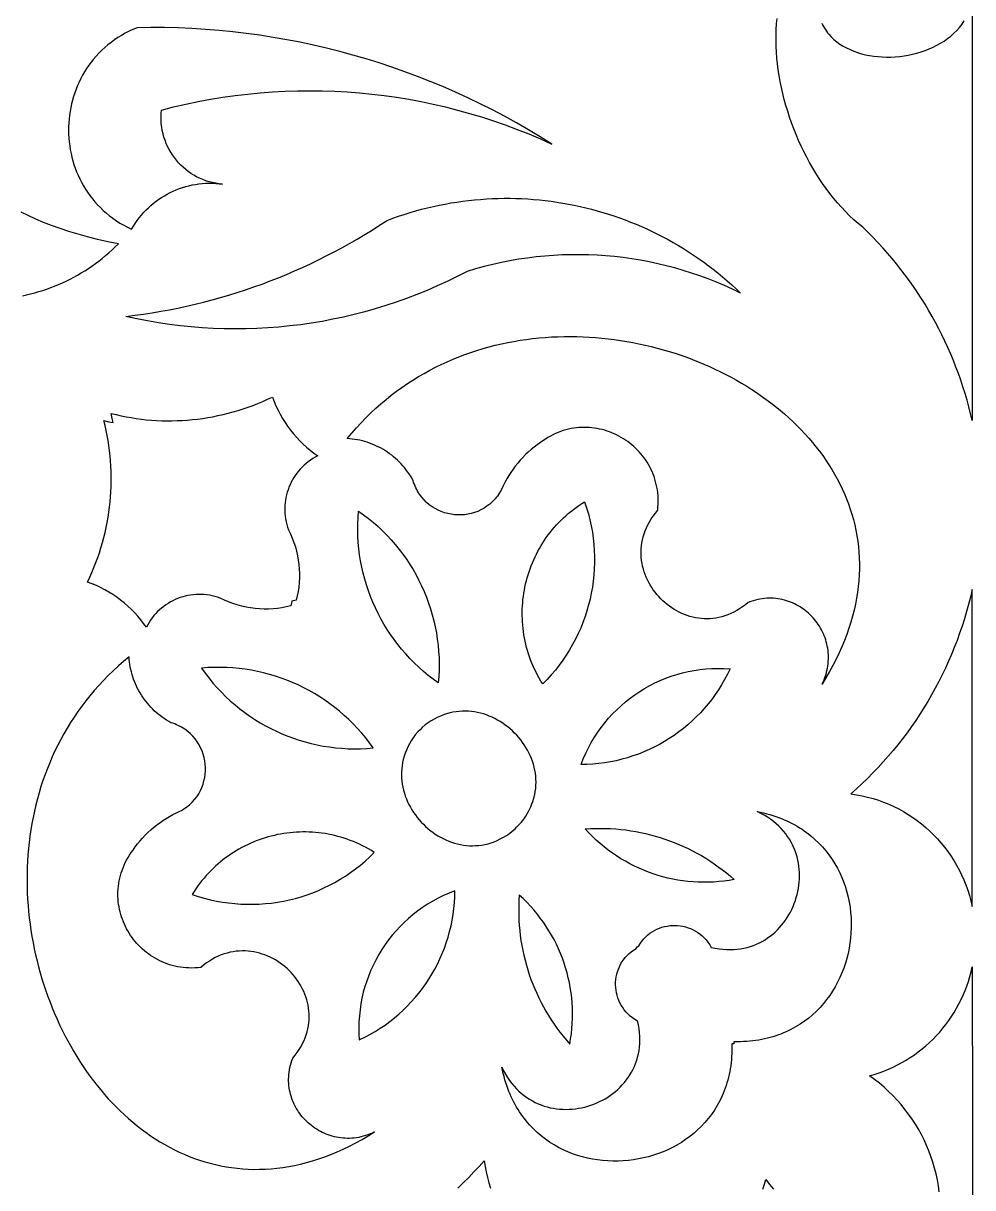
# Model space of a CAD drawing. Extents: x -1145 to -490, y -328 to 327.
# Drawn here: x -609.2 to -535.3, y -275.7 to -185 of the extents above; entities that cross this region are included whole.
import ezdxf

# ---------------------------------------------------------------- set-up
doc = ezdxf.new("R2010")
doc.units = 0
doc.layers.add('LAYER_1', color=18, linetype='CONTINUOUS')

msp = doc.modelspace()

# ---------------------------------------------------------------- linework, layer by layer
at = {"layer": 'LAYER_1'}
for points in [[(-535.304, -183.321), (-535.302, -215.955), (-535.426, -215.424), (-535.56, -214.895), (-535.704, -214.369), (-535.857, -213.846), (-536.02, -213.325), (-536.192, -212.808), (-536.373, -212.294), (-536.564, -211.784), (-536.764, -211.277), (-536.974, -210.774), (-537.192, -210.274), (-537.42, -209.779), (-537.657, -209.288), (-537.903, -208.8), (-538.158, -208.318), (-538.421, -207.839), (-538.694, -207.365), (-538.976, -206.897), (-539.266, -206.432), (-539.566, -205.973), (-539.874, -205.519), (-540.19, -205.071), (-540.516, -204.627), (-540.849, -204.19), (-541.192, -203.758), (-541.543, -203.332), (-541.902, -202.911), (-542.27, -202.497), (-542.646, -202.089), (-543.031, -201.688), (-543.424, -201.292), (-543.825, -200.904), (-544.173, -200.618), (-544.514, -200.319), (-544.847, -200.007), (-545.173, -199.682), (-545.49, -199.346), (-545.8, -198.998), (-546.101, -198.64), (-546.393, -198.271), (-546.677, -197.893), (-546.952, -197.506), (-547.219, -197.109), (-547.476, -196.705), (-547.725, -196.294), (-547.963, -195.875), (-548.193, -195.449), (-548.413, -195.018), (-548.623, -194.581), (-548.823, -194.14), (-549.014, -193.693), (-549.194, -193.243), (-549.364, -192.79), (-549.523, -192.334), (-549.672, -191.875), (-549.81, -191.415), (-549.937, -190.953), (-550.053, -190.491), (-550.158, -190.028), (-550.251, -189.566), (-550.333, -189.105), (-550.404, -188.645), (-550.462, -188.187), (-550.509, -187.731), (-550.544, -187.278), (-550.566, -186.829), (-550.577, -186.384), (-550.574, -185.943), (-550.559, -185.508), (-550.532, -185.078), (-550.491, -184.654)], [(-547.018, -185.012), (-546.955, -185.145), (-546.886, -185.275), (-546.813, -185.401), (-546.735, -185.524), (-546.653, -185.643), (-546.566, -185.759), (-546.474, -185.871), (-546.279, -186.086), (-546.068, -186.286), (-545.842, -186.473), (-545.602, -186.645), (-545.349, -186.804), (-545.083, -186.95), (-544.807, -187.081), (-544.52, -187.199), (-544.223, -187.304), (-543.918, -187.395), (-543.606, -187.472), (-543.287, -187.536), (-542.963, -187.586), (-542.634, -187.623), (-542.301, -187.646), (-541.965, -187.656), (-541.627, -187.653), (-541.289, -187.636), (-540.95, -187.606), (-540.612, -187.563), (-540.276, -187.506), (-539.943, -187.437), (-539.614, -187.354), (-539.289, -187.258), (-538.97, -187.149), (-538.657, -187.026), (-538.352, -186.891), (-538.055, -186.743), (-537.768, -186.582), (-537.49, -186.408), (-537.224, -186.221), (-536.97, -186.021), (-536.73, -185.808), (-536.503, -185.583), (-536.291, -185.344), (-536.095, -185.093), (-535.916, -184.83)], [(-609.269, -206.23), (-608.949, -206.163), (-608.631, -206.088), (-608.315, -206.006), (-608, -205.916), (-607.687, -205.819), (-607.377, -205.715), (-607.068, -205.604), (-606.762, -205.486), (-606.458, -205.361), (-606.157, -205.229), (-605.859, -205.09), (-605.564, -204.944), (-605.271, -204.791), (-604.982, -204.632), (-604.695, -204.465), (-604.412, -204.292), (-604.133, -204.113), (-603.857, -203.926), (-603.585, -203.733), (-603.317, -203.534), (-603.053, -203.328), (-602.793, -203.116), (-602.537, -202.897), (-602.285, -202.672), (-602.038, -202.441), (-601.796, -202.203), (-602.623, -202.034), (-603.422, -201.853), (-604.192, -201.66), (-604.935, -201.455), (-605.649, -201.238), (-606.336, -201.011), (-606.995, -200.773), (-607.628, -200.525), (-608.235, -200.267), (-608.814, -199.999), (-609.368, -199.722)], [(-537.862, -275.973), (-537.929, -275.507), (-538.013, -275.044), (-538.113, -274.585), (-538.229, -274.131), (-538.362, -273.682), (-538.511, -273.238), (-538.675, -272.801), (-538.855, -272.369), (-539.051, -271.944), (-539.261, -271.526), (-539.487, -271.116), (-539.728, -270.714), (-539.983, -270.321), (-540.253, -269.936), (-540.537, -269.561), (-540.835, -269.196), (-541.148, -268.84), (-541.474, -268.496), (-541.814, -268.163), (-542.167, -267.841), (-542.534, -267.532), (-542.914, -267.235), (-543.306, -266.951), (-542.925, -266.842), (-542.55, -266.719), (-542.182, -266.585), (-541.821, -266.438), (-541.467, -266.279), (-541.119, -266.108), (-540.78, -265.927), (-540.448, -265.734), (-540.123, -265.53), (-539.807, -265.315), (-539.499, -265.091), (-539.199, -264.856), (-538.908, -264.612), (-538.626, -264.358), (-538.353, -264.095), (-538.09, -263.823), (-537.835, -263.542), (-537.591, -263.253), (-537.356, -262.956), (-537.131, -262.651), (-536.917, -262.339), (-536.714, -262.019), (-536.521, -261.693), (-536.339, -261.359), (-536.168, -261.019), (-536.008, -260.673), (-535.86, -260.321), (-535.724, -259.964), (-535.6, -259.601), (-535.488, -259.233), (-535.388, -258.86), (-535.301, -258.482), (-535.261, -283.055)], [(-575.361, -275.684), (-574.936, -275.277), (-574.517, -274.86), (-574.107, -274.435), (-573.705, -274.001), (-573.311, -273.559), (-573.245, -274.001), (-573.162, -274.437), (-573.062, -274.867), (-572.946, -275.289), (-572.815, -275.705)], [(-551.597, -275.766), (-551.474, -275.391), (-551.365, -275.01), (-551.081, -275.402), (-550.784, -275.782)]]:
    msp.add_lwpolyline(points, dxfattribs=at)
for points in [[(-593.679, -197.55), (-593.951, -197.523), (-594.218, -197.482), (-594.48, -197.428), (-594.736, -197.361), (-594.987, -197.281), (-595.231, -197.189), (-595.47, -197.086), (-595.701, -196.971), (-595.926, -196.844), (-596.143, -196.708), (-596.353, -196.561), (-596.555, -196.404), (-596.749, -196.238), (-596.934, -196.062), (-597.11, -195.878), (-597.277, -195.686), (-597.435, -195.486), (-597.583, -195.278), (-597.72, -195.062), (-597.848, -194.84), (-597.964, -194.612), (-598.07, -194.377), (-598.164, -194.137), (-598.246, -193.891), (-598.317, -193.641), (-598.375, -193.386), (-598.42, -193.127), (-598.453, -192.864), (-598.472, -192.597), (-598.478, -192.328), (-598.47, -192.056), (-598.447, -191.782), (-597.496, -191.54), (-596.54, -191.319), (-595.582, -191.12), (-594.622, -190.942), (-593.659, -190.785), (-592.694, -190.649), (-591.728, -190.534), (-590.76, -190.44), (-589.792, -190.367), (-588.822, -190.315), (-587.853, -190.285), (-586.884, -190.275), (-585.915, -190.286), (-584.947, -190.318), (-583.98, -190.371), (-583.015, -190.444), (-582.051, -190.539), (-581.09, -190.654), (-580.131, -190.79), (-579.174, -190.947), (-578.221, -191.124), (-577.271, -191.322), (-576.326, -191.541), (-575.384, -191.78), (-574.447, -192.04), (-573.514, -192.32), (-572.587, -192.621), (-571.665, -192.942), (-570.749, -193.284), (-569.839, -193.646), (-568.935, -194.029), (-568.039, -194.431), (-568.948, -193.863), (-569.866, -193.313), (-570.794, -192.78), (-571.729, -192.265), (-572.673, -191.768), (-573.625, -191.288), (-574.585, -190.827), (-575.552, -190.384), (-576.526, -189.959), (-577.507, -189.553), (-578.495, -189.165), (-579.49, -188.795), (-580.491, -188.443), (-581.497, -188.11), (-582.51, -187.796), (-583.527, -187.501), (-584.55, -187.224), (-585.578, -186.966), (-586.611, -186.727), (-587.648, -186.507), (-588.689, -186.306), (-589.734, -186.124), (-590.782, -185.961), (-591.834, -185.818), (-592.889, -185.694), (-593.947, -185.589), (-595.008, -185.504), (-596.071, -185.438), (-597.136, -185.392), (-598.203, -185.366), (-599.271, -185.359), (-600.341, -185.372), (-600.66, -185.507), (-600.969, -185.653), (-601.268, -185.807), (-601.558, -185.971), (-601.838, -186.144), (-602.108, -186.326), (-602.369, -186.516), (-602.619, -186.714), (-602.86, -186.92), (-603.091, -187.133), (-603.312, -187.353), (-603.523, -187.581), (-603.725, -187.814), (-603.917, -188.054), (-604.098, -188.3), (-604.27, -188.551), (-604.433, -188.808), (-604.585, -189.069), (-604.727, -189.335), (-604.86, -189.606), (-604.982, -189.88), (-605.095, -190.158), (-605.198, -190.44), (-605.29, -190.725), (-605.373, -191.012), (-605.446, -191.302), (-605.509, -191.594), (-605.562, -191.888), (-605.605, -192.183), (-605.639, -192.479), (-605.662, -192.777), (-605.675, -193.075), (-605.678, -193.373), (-605.671, -193.672), (-605.654, -193.969), (-605.627, -194.267), (-605.59, -194.563), (-605.543, -194.858), (-605.486, -195.151), (-605.419, -195.443), (-605.342, -195.732), (-605.255, -196.019), (-605.158, -196.303), (-605.05, -196.584), (-604.933, -196.861), (-604.805, -197.135), (-604.667, -197.405), (-604.519, -197.67), (-604.361, -197.93), (-604.193, -198.186), (-604.015, -198.436), (-603.826, -198.68), (-603.628, -198.919), (-603.419, -199.151), (-603.2, -199.377), (-602.971, -199.596), (-602.731, -199.807), (-602.482, -200.012), (-602.222, -200.208), (-601.952, -200.396), (-601.672, -200.576), (-601.381, -200.747), (-601.08, -200.909), (-600.769, -201.062), (-600.632, -200.828), (-600.487, -200.601), (-600.334, -200.38), (-600.174, -200.167), (-600.007, -199.961), (-599.833, -199.762), (-599.652, -199.57), (-599.464, -199.387), (-599.271, -199.21), (-599.071, -199.042), (-598.866, -198.881), (-598.655, -198.729), (-598.439, -198.584), (-598.218, -198.448), (-597.993, -198.32), (-597.763, -198.201), (-597.529, -198.09), (-597.29, -197.988), (-597.048, -197.895), (-596.803, -197.811), (-596.555, -197.737), (-596.303, -197.671), (-596.049, -197.615), (-595.792, -197.568), (-595.533, -197.531), (-595.272, -197.503), (-595.01, -197.486), (-594.746, -197.478), (-594.48, -197.481), (-594.214, -197.494), (-593.947, -197.517)], [(-553.334, -206.034), (-553.958, -205.734), (-554.588, -205.449), (-555.223, -205.18), (-555.863, -204.927), (-556.507, -204.69), (-557.157, -204.469), (-557.81, -204.263), (-558.467, -204.073), (-559.127, -203.899), (-559.791, -203.741), (-560.458, -203.599), (-561.128, -203.473), (-561.8, -203.363), (-562.474, -203.269), (-563.15, -203.191), (-563.827, -203.13), (-564.506, -203.084), (-565.186, -203.054), (-565.866, -203.04), (-566.547, -203.043), (-567.228, -203.062), (-567.908, -203.097), (-568.589, -203.148), (-569.268, -203.215), (-569.946, -203.299), (-570.624, -203.399), (-571.299, -203.515), (-571.973, -203.648), (-572.644, -203.797), (-573.313, -203.962), (-573.979, -204.144), (-574.643, -204.342), (-575.411, -204.738), (-576.187, -205.117), (-576.969, -205.477), (-577.758, -205.819), (-578.553, -206.143), (-579.354, -206.448), (-580.16, -206.735), (-580.972, -207.004), (-581.788, -207.254), (-582.609, -207.486), (-583.435, -207.7), (-584.264, -207.895), (-585.097, -208.071), (-585.934, -208.229), (-586.773, -208.368), (-587.615, -208.489), (-588.46, -208.59), (-589.307, -208.673), (-590.156, -208.737), (-591.006, -208.782), (-591.857, -208.809), (-592.709, -208.816), (-593.562, -208.805), (-594.415, -208.774), (-595.268, -208.724), (-596.12, -208.656), (-596.972, -208.568), (-597.823, -208.461), (-598.672, -208.334), (-599.52, -208.189), (-600.366, -208.024), (-601.21, -207.84), (-600.529, -207.757), (-599.851, -207.663), (-599.174, -207.56), (-598.499, -207.447), (-597.827, -207.324), (-597.157, -207.191), (-596.489, -207.048), (-595.824, -206.895), (-595.161, -206.732), (-594.501, -206.56), (-593.844, -206.377), (-593.19, -206.186), (-592.539, -205.984), (-591.891, -205.773), (-591.246, -205.552), (-590.604, -205.322), (-589.966, -205.083), (-589.332, -204.833), (-588.701, -204.575), (-588.073, -204.307), (-587.45, -204.03), (-586.831, -203.743), (-586.215, -203.447), (-585.604, -203.142), (-584.997, -202.828), (-584.395, -202.504), (-583.797, -202.172), (-583.203, -201.83), (-582.614, -201.48), (-582.03, -201.12), (-581.451, -200.751), (-580.877, -200.374), (-580.431, -200.208), (-579.983, -200.051), (-579.534, -199.902), (-579.083, -199.762), (-578.631, -199.63), (-578.178, -199.507), (-577.723, -199.392), (-577.268, -199.285), (-576.811, -199.187), (-576.354, -199.097), (-575.896, -199.016), (-575.437, -198.943), (-574.978, -198.878), (-574.518, -198.821), (-574.058, -198.772), (-573.598, -198.732), (-573.138, -198.7), (-572.678, -198.676), (-572.218, -198.661), (-571.758, -198.653), (-571.298, -198.653), (-570.839, -198.662), (-570.38, -198.679), (-569.922, -198.703), (-569.465, -198.736), (-569.008, -198.777), (-568.553, -198.825), (-568.098, -198.882), (-567.645, -198.947), (-567.193, -199.019), (-566.742, -199.099), (-566.293, -199.188), (-565.846, -199.284), (-565.4, -199.388), (-564.956, -199.499), (-564.514, -199.619), (-564.073, -199.746), (-563.635, -199.881), (-563.2, -200.024), (-562.766, -200.174), (-562.335, -200.332), (-561.906, -200.498), (-561.481, -200.671), (-561.057, -200.852), (-560.637, -201.04), (-560.22, -201.237), (-559.805, -201.44), (-559.394, -201.651), (-558.987, -201.87), (-558.582, -202.096), (-558.181, -202.33), (-557.784, -202.571), (-557.39, -202.819), (-557, -203.075), (-556.614, -203.338), (-556.232, -203.609), (-555.854, -203.886), (-555.481, -204.171), (-555.111, -204.464), (-554.747, -204.764), (-554.386, -205.07), (-554.031, -205.385), (-553.68, -205.706)], [(-546.997, -236.474), (-546.913, -236.297), (-546.838, -236.12), (-546.77, -235.942), (-546.71, -235.764), (-546.657, -235.587), (-546.613, -235.409), (-546.575, -235.232), (-546.545, -235.055), (-546.523, -234.879), (-546.507, -234.704), (-546.498, -234.529), (-546.496, -234.355), (-546.501, -234.183), (-546.512, -234.012), (-546.53, -233.842), (-546.554, -233.674), (-546.584, -233.507), (-546.621, -233.342), (-546.663, -233.18), (-546.711, -233.019), (-546.765, -232.86), (-546.825, -232.704), (-546.89, -232.551), (-546.96, -232.4), (-547.036, -232.252), (-547.116, -232.106), (-547.202, -231.964), (-547.292, -231.825), (-547.388, -231.689), (-547.487, -231.557), (-547.592, -231.429), (-547.7, -231.304), (-547.813, -231.183), (-547.93, -231.066), (-548.051, -230.953), (-548.176, -230.844), (-548.305, -230.74), (-548.437, -230.641), (-548.572, -230.546), (-548.711, -230.456), (-548.854, -230.371), (-548.999, -230.291), (-549.147, -230.216), (-549.299, -230.146), (-549.453, -230.083), (-549.609, -230.025), (-549.769, -229.972), (-549.93, -229.926), (-550.094, -229.885), (-550.26, -229.851), (-550.428, -229.823), (-550.597, -229.802), (-550.769, -229.787), (-550.942, -229.779), (-551.117, -229.778), (-551.293, -229.784), (-551.47, -229.797), (-551.649, -229.818), (-551.829, -229.846), (-552.009, -229.881), (-552.19, -229.924), (-552.372, -229.975), (-552.554, -230.034), (-552.737, -230.101), (-552.96, -230.284), (-553.185, -230.451), (-553.412, -230.604), (-553.64, -230.742), (-553.87, -230.865), (-554.1, -230.975), (-554.332, -231.071), (-554.564, -231.153), (-554.796, -231.222), (-555.028, -231.278), (-555.26, -231.322), (-555.491, -231.353), (-555.722, -231.372), (-555.951, -231.379), (-556.179, -231.375), (-556.405, -231.359), (-556.629, -231.333), (-556.851, -231.296), (-557.07, -231.248), (-557.286, -231.191), (-557.5, -231.123), (-557.71, -231.046), (-557.916, -230.96), (-558.118, -230.865), (-558.316, -230.761), (-558.51, -230.649), (-558.699, -230.528), (-558.883, -230.4), (-559.061, -230.264), (-559.234, -230.121), (-559.401, -229.971), (-559.562, -229.814), (-559.716, -229.651), (-559.864, -229.481), (-560.004, -229.306), (-560.138, -229.125), (-560.264, -228.939), (-560.382, -228.747), (-560.492, -228.551), (-560.593, -228.351), (-560.686, -228.146), (-560.77, -227.938), (-560.845, -227.725), (-560.91, -227.51), (-560.966, -227.291), (-561.011, -227.07), (-561.046, -226.846), (-561.071, -226.62), (-561.084, -226.392), (-561.087, -226.162), (-561.078, -225.931), (-561.057, -225.699), (-561.025, -225.466), (-560.98, -225.233), (-560.922, -224.999), (-560.852, -224.765), (-560.769, -224.532), (-560.672, -224.299), (-560.562, -224.067), (-560.438, -223.837), (-560.299, -223.608), (-560.146, -223.38), (-559.978, -223.155), (-559.796, -222.931), (-559.773, -222.697), (-559.76, -222.464), (-559.755, -222.235), (-559.759, -222.008), (-559.771, -221.785), (-559.792, -221.564), (-559.821, -221.347), (-559.858, -221.133), (-559.902, -220.922), (-559.954, -220.715), (-560.013, -220.512), (-560.08, -220.312), (-560.153, -220.116), (-560.233, -219.924), (-560.32, -219.736), (-560.414, -219.552), (-560.513, -219.373), (-560.619, -219.198), (-560.731, -219.027), (-560.848, -218.861), (-560.971, -218.699), (-561.1, -218.543), (-561.233, -218.391), (-561.371, -218.244), (-561.515, -218.102), (-561.663, -217.965), (-561.815, -217.834), (-561.972, -217.708), (-562.133, -217.588), (-562.297, -217.473), (-562.466, -217.364), (-562.638, -217.261), (-562.813, -217.163), (-562.991, -217.072), (-563.173, -216.987), (-563.357, -216.908), (-563.544, -216.836), (-563.734, -216.769), (-563.925, -216.71), (-564.119, -216.657), (-564.315, -216.611), (-564.512, -216.572), (-564.711, -216.539), (-564.912, -216.514), (-565.113, -216.496), (-565.316, -216.485), (-565.519, -216.482), (-565.723, -216.486), (-565.928, -216.498), (-566.132, -216.517), (-566.337, -216.545), (-566.542, -216.58), (-566.747, -216.623), (-566.951, -216.674), (-567.154, -216.734), (-567.357, -216.802), (-567.558, -216.878), (-567.759, -216.963), (-567.958, -217.057), (-568.156, -217.159), (-568.351, -217.27), (-568.545, -217.39), (-568.737, -217.519), (-568.927, -217.658), (-569.174, -217.831), (-569.414, -218.012), (-569.646, -218.202), (-569.872, -218.399), (-570.09, -218.605), (-570.301, -218.817), (-570.504, -219.037), (-570.699, -219.264), (-570.885, -219.498), (-571.064, -219.739), (-571.234, -219.986), (-571.395, -220.239), (-571.547, -220.498), (-571.691, -220.763), (-571.825, -221.034), (-571.95, -221.309), (-572.026, -221.446), (-572.106, -221.578), (-572.19, -221.704), (-572.277, -221.826), (-572.368, -221.942), (-572.463, -222.054), (-572.661, -222.263), (-572.871, -222.452), (-573.091, -222.623), (-573.321, -222.773), (-573.559, -222.905), (-573.804, -223.017), (-574.056, -223.111), (-574.312, -223.186), (-574.573, -223.242), (-574.835, -223.28), (-575.1, -223.299), (-575.365, -223.3), (-575.629, -223.282), (-575.892, -223.246), (-576.151, -223.193), (-576.407, -223.121), (-576.657, -223.032), (-576.901, -222.925), (-577.138, -222.8), (-577.366, -222.658), (-577.584, -222.499), (-577.792, -222.322), (-577.988, -222.129), (-578.17, -221.918), (-578.339, -221.691), (-578.417, -221.571), (-578.492, -221.446), (-578.563, -221.318), (-578.629, -221.185), (-578.691, -221.049), (-578.748, -220.908), (-578.801, -220.763), (-578.849, -220.614), (-578.948, -220.437), (-579.054, -220.264), (-579.164, -220.095), (-579.279, -219.931), (-579.398, -219.771), (-579.523, -219.615), (-579.652, -219.463), (-579.785, -219.316), (-579.923, -219.174), (-580.064, -219.036), (-580.21, -218.903), (-580.36, -218.775), (-580.514, -218.652), (-580.671, -218.534), (-580.831, -218.421), (-580.995, -218.313), (-581.163, -218.21), (-581.333, -218.112), (-581.507, -218.02), (-581.683, -217.934), (-581.862, -217.853), (-582.044, -217.777), (-582.229, -217.708), (-582.415, -217.644), (-582.604, -217.586), (-582.795, -217.534), (-582.989, -217.488), (-583.184, -217.448), (-583.38, -217.414), (-583.579, -217.387), (-583.779, -217.366), (-583.98, -217.351), (-583.625, -216.927), (-583.263, -216.515), (-582.894, -216.116), (-582.519, -215.729), (-582.136, -215.355), (-581.747, -214.993), (-581.352, -214.644), (-580.951, -214.306), (-580.544, -213.981), (-580.131, -213.667), (-579.713, -213.366), (-579.29, -213.076), (-578.861, -212.798), (-578.428, -212.532), (-577.99, -212.277), (-577.548, -212.034), (-577.101, -211.802), (-576.65, -211.582), (-576.196, -211.373), (-575.737, -211.174), (-575.276, -210.987), (-574.81, -210.811), (-574.342, -210.646), (-573.871, -210.491), (-573.397, -210.347), (-572.921, -210.214), (-572.443, -210.091), (-571.962, -209.979), (-571.479, -209.877), (-570.995, -209.785), (-570.509, -209.703), (-570.022, -209.632), (-569.534, -209.57), (-569.045, -209.519), (-568.555, -209.477), (-568.064, -209.445), (-567.573, -209.422), (-567.083, -209.41), (-566.592, -209.406), (-566.101, -209.412), (-565.611, -209.427), (-565.121, -209.452), (-564.633, -209.486), (-564.145, -209.528), (-563.658, -209.58), (-563.173, -209.64), (-562.69, -209.71), (-562.209, -209.788), (-561.729, -209.874), (-561.252, -209.969), (-560.777, -210.073), (-560.304, -210.184), (-559.835, -210.305), (-559.368, -210.433), (-558.905, -210.569), (-558.445, -210.713), (-557.989, -210.866), (-557.536, -211.026), (-557.088, -211.193), (-556.644, -211.369), (-556.204, -211.552), (-555.768, -211.742), (-555.338, -211.94), (-554.912, -212.145), (-554.492, -212.358), (-554.076, -212.577), (-553.667, -212.804), (-553.263, -213.037), (-552.865, -213.277), (-552.473, -213.524), (-552.088, -213.778), (-551.709, -214.039), (-551.337, -214.305), (-550.972, -214.579), (-550.614, -214.858), (-550.263, -215.144), (-549.92, -215.436), (-549.585, -215.735), (-549.257, -216.039), (-548.938, -216.349), (-548.626, -216.665), (-548.324, -216.986), (-548.03, -217.314), (-547.745, -217.646), (-547.469, -217.985), (-547.202, -218.328), (-546.945, -218.677), (-546.698, -219.032), (-546.46, -219.391), (-546.233, -219.755), (-546.015, -220.125), (-545.809, -220.499), (-545.613, -220.878), (-545.427, -221.261), (-545.253, -221.65), (-545.09, -222.042), (-544.939, -222.439), (-544.799, -222.841), (-544.671, -223.247), (-544.555, -223.657), (-544.451, -224.071), (-544.36, -224.489), (-544.282, -224.911), (-544.216, -225.336), (-544.163, -225.766), (-544.124, -226.199), (-544.097, -226.636), (-544.085, -227.076), (-544.086, -227.519), (-544.102, -227.966), (-544.131, -228.416), (-544.175, -228.869), (-544.234, -229.326), (-544.307, -229.785), (-544.395, -230.247), (-544.499, -230.712), (-544.618, -231.179), (-544.752, -231.649), (-544.902, -232.122), (-545.069, -232.597), (-545.251, -233.074), (-545.45, -233.554), (-545.665, -234.036), (-545.897, -234.519), (-546.146, -235.005), (-546.413, -235.493), (-546.696, -235.983)], [(-588.296, -230.02), (-588.298, -230.033), (-588.38, -230.369), (-588.719, -230.45), (-589.061, -230.516), (-589.406, -230.566), (-589.753, -230.6), (-590.102, -230.619), (-590.452, -230.621), (-590.803, -230.608), (-591.153, -230.578), (-591.502, -230.533), (-591.849, -230.471), (-592.195, -230.394), (-592.537, -230.301), (-592.875, -230.191), (-593.21, -230.065), (-593.539, -229.923), (-593.863, -229.765), (-594.072, -229.694), (-594.282, -229.633), (-594.493, -229.582), (-594.705, -229.541), (-594.917, -229.511), (-595.129, -229.49), (-595.341, -229.479), (-595.552, -229.478), (-595.762, -229.487), (-595.971, -229.505), (-596.179, -229.532), (-596.384, -229.569), (-596.587, -229.614), (-596.788, -229.669), (-596.986, -229.732), (-597.181, -229.804), (-597.372, -229.885), (-597.56, -229.974), (-597.743, -230.072), (-597.922, -230.177), (-598.097, -230.291), (-598.266, -230.413), (-598.43, -230.542), (-598.589, -230.68), (-598.741, -230.824), (-598.887, -230.977), (-599.027, -231.136), (-599.16, -231.303), (-599.285, -231.477), (-599.403, -231.658), (-599.514, -231.846), (-599.616, -232.041), (-599.83, -231.741), (-600.056, -231.45), (-600.292, -231.169), (-600.539, -230.898), (-600.796, -230.637), (-601.063, -230.387), (-601.339, -230.147), (-601.625, -229.918), (-601.919, -229.701), (-602.222, -229.495), (-602.533, -229.301), (-602.851, -229.119), (-603.178, -228.95), (-603.511, -228.792), (-603.851, -228.648), (-604.197, -228.517), (-604.022, -228.142), (-603.855, -227.765), (-603.697, -227.385), (-603.548, -227.003), (-603.407, -226.619), (-603.275, -226.233), (-603.152, -225.844), (-603.038, -225.454), (-602.932, -225.062), (-602.835, -224.669), (-602.747, -224.275), (-602.668, -223.879), (-602.597, -223.482), (-602.536, -223.085), (-602.483, -222.686), (-602.438, -222.287), (-602.403, -221.888), (-602.376, -221.488), (-602.358, -221.088), (-602.349, -220.689), (-602.349, -220.289), (-602.357, -219.89), (-602.374, -219.491), (-602.4, -219.092), (-602.435, -218.695), (-602.478, -218.298), (-602.53, -217.902), (-602.591, -217.508), (-602.661, -217.115), (-602.739, -216.723), (-602.827, -216.333), (-602.923, -215.945), (-602.532, -216.04), (-602.203, -216.113), (-602.276, -215.784), (-602.371, -215.393), (-601.983, -215.489), (-601.593, -215.577), (-601.201, -215.655), (-600.808, -215.725), (-600.414, -215.786), (-600.018, -215.838), (-599.621, -215.881), (-599.224, -215.916), (-598.825, -215.942), (-598.426, -215.959), (-598.027, -215.967), (-597.627, -215.967), (-597.228, -215.958), (-596.828, -215.94), (-596.428, -215.913), (-596.029, -215.878), (-595.63, -215.833), (-595.231, -215.78), (-594.834, -215.719), (-594.437, -215.648), (-594.041, -215.569), (-593.647, -215.481), (-593.254, -215.384), (-592.862, -215.278), (-592.472, -215.164), (-592.083, -215.041), (-591.697, -214.909), (-591.313, -214.768), (-590.931, -214.619), (-590.551, -214.461), (-590.174, -214.294), (-589.799, -214.119), (-589.668, -214.465), (-589.524, -214.805), (-589.366, -215.138), (-589.197, -215.465), (-589.015, -215.783), (-588.821, -216.094), (-588.615, -216.397), (-588.398, -216.691), (-588.169, -216.977), (-587.929, -217.253), (-587.679, -217.52), (-587.418, -217.777), (-587.147, -218.024), (-586.866, -218.26), (-586.575, -218.486), (-586.275, -218.7), (-586.47, -218.802), (-586.658, -218.913), (-586.839, -219.031), (-587.013, -219.156), (-587.18, -219.289), (-587.339, -219.429), (-587.492, -219.575), (-587.636, -219.727), (-587.774, -219.886), (-587.903, -220.05), (-588.025, -220.219), (-588.139, -220.394), (-588.244, -220.573), (-588.342, -220.756), (-588.431, -220.944), (-588.512, -221.135), (-588.584, -221.33), (-588.647, -221.528), (-588.702, -221.729), (-588.747, -221.932), (-588.784, -222.137), (-588.811, -222.345), (-588.829, -222.554), (-588.838, -222.764), (-588.837, -222.975), (-588.826, -223.187), (-588.805, -223.399), (-588.775, -223.611), (-588.734, -223.823), (-588.683, -224.034), (-588.622, -224.244), (-588.551, -224.453), (-588.393, -224.777), (-588.251, -225.106), (-588.125, -225.441), (-588.015, -225.779), (-587.922, -226.121), (-587.845, -226.467), (-587.783, -226.814), (-587.738, -227.163), (-587.708, -227.513), (-587.695, -227.864), (-587.697, -228.214), (-587.716, -228.563), (-587.75, -228.91), (-587.8, -229.255), (-587.866, -229.597), (-587.947, -229.936), (-588.283, -230.018)], [(-568.753, -236.452), (-568.893, -236.225), (-569.027, -235.996), (-569.153, -235.765), (-569.273, -235.532), (-569.387, -235.297), (-569.494, -235.06), (-569.594, -234.822), (-569.689, -234.582), (-569.776, -234.34), (-569.858, -234.098), (-569.932, -233.854), (-570.001, -233.609), (-570.063, -233.363), (-570.119, -233.117), (-570.169, -232.869), (-570.212, -232.621), (-570.25, -232.373), (-570.281, -232.124), (-570.306, -231.875), (-570.324, -231.626), (-570.337, -231.377), (-570.344, -231.128), (-570.344, -230.879), (-570.339, -230.63), (-570.327, -230.382), (-570.31, -230.134), (-570.286, -229.887), (-570.257, -229.641), (-570.222, -229.396), (-570.181, -229.152), (-570.134, -228.908), (-570.081, -228.666), (-570.023, -228.426), (-569.958, -228.187), (-569.888, -227.949), (-569.813, -227.714), (-569.731, -227.48), (-569.644, -227.248), (-569.552, -227.018), (-569.453, -226.79), (-569.349, -226.564), (-569.24, -226.341), (-569.125, -226.12), (-569.005, -225.902), (-568.879, -225.687), (-568.748, -225.475), (-568.611, -225.265), (-568.469, -225.059), (-568.321, -224.855), (-568.168, -224.656), (-568.01, -224.459), (-567.847, -224.266), (-567.678, -224.077), (-567.504, -223.892), (-567.325, -223.71), (-567.141, -223.532), (-566.951, -223.359), (-566.757, -223.19), (-566.557, -223.025), (-566.353, -222.865), (-566.143, -222.709), (-565.928, -222.558), (-565.708, -222.411), (-565.484, -222.27), (-565.329, -222.737), (-565.192, -223.207), (-565.072, -223.68), (-564.97, -224.154), (-564.885, -224.63), (-564.817, -225.107), (-564.766, -225.585), (-564.732, -226.063), (-564.716, -226.541), (-564.716, -227.018), (-564.732, -227.494), (-564.765, -227.969), (-564.815, -228.442), (-564.881, -228.912), (-564.964, -229.379), (-565.062, -229.843), (-565.177, -230.303), (-565.307, -230.759), (-565.454, -231.21), (-565.616, -231.656), (-565.794, -232.097), (-565.987, -232.532), (-566.196, -232.96), (-566.42, -233.381), (-566.659, -233.796), (-566.914, -234.202), (-567.183, -234.6), (-567.468, -234.989), (-567.767, -235.37), (-568.081, -235.741), (-568.41, -236.101)], [(-576.88, -236.368), (-577.278, -236.08), (-577.666, -235.781), (-578.041, -235.47), (-578.404, -235.147), (-578.756, -234.814), (-579.095, -234.469), (-579.422, -234.115), (-579.737, -233.751), (-580.039, -233.378), (-580.328, -232.995), (-580.604, -232.603), (-580.866, -232.204), (-581.116, -231.796), (-581.352, -231.38), (-581.574, -230.957), (-581.783, -230.527), (-581.977, -230.091), (-582.157, -229.648), (-582.323, -229.199), (-582.474, -228.745), (-582.611, -228.285), (-582.733, -227.821), (-582.84, -227.352), (-582.932, -226.88), (-583.008, -226.403), (-583.069, -225.923), (-583.114, -225.44), (-583.143, -224.954), (-583.157, -224.466), (-583.154, -223.976), (-583.135, -223.484), (-583.099, -222.991), (-582.699, -223.278), (-582.31, -223.576), (-581.933, -223.886), (-581.568, -224.208), (-581.215, -224.54), (-580.874, -224.884), (-580.546, -225.237), (-580.23, -225.601), (-579.927, -225.974), (-579.637, -226.356), (-579.361, -226.748), (-579.097, -227.147), (-578.847, -227.555), (-578.611, -227.971), (-578.388, -228.394), (-578.179, -228.824), (-577.985, -229.261), (-577.805, -229.704), (-577.639, -230.154), (-577.488, -230.608), (-577.352, -231.068), (-577.23, -231.533), (-577.124, -232.002), (-577.034, -232.476), (-576.958, -232.953), (-576.899, -233.434), (-576.855, -233.917), (-576.827, -234.404), (-576.816, -234.892), (-576.821, -235.383), (-576.842, -235.875)], [(-535.302, -229.108), (-535.438, -229.684), (-535.584, -230.256), (-535.742, -230.825), (-535.911, -231.39), (-536.09, -231.95), (-536.281, -232.507), (-536.482, -233.059), (-536.694, -233.606), (-536.916, -234.149), (-537.149, -234.687), (-537.392, -235.22), (-537.646, -235.749), (-537.909, -236.271), (-538.183, -236.789), (-538.467, -237.301), (-538.762, -237.807), (-539.065, -238.307), (-539.379, -238.802), (-539.703, -239.29), (-540.036, -239.772), (-540.379, -240.247), (-540.731, -240.716), (-541.093, -241.178), (-541.464, -241.633), (-541.844, -242.081), (-542.233, -242.521), (-542.632, -242.955), (-543.039, -243.38), (-543.456, -243.799), (-543.881, -244.209), (-544.315, -244.611), (-544.757, -245.005), (-544.315, -245.071), (-543.879, -245.154), (-543.449, -245.254), (-543.027, -245.37), (-542.611, -245.501), (-542.203, -245.649), (-541.803, -245.811), (-541.411, -245.989), (-541.028, -246.181), (-540.654, -246.387), (-540.288, -246.607), (-539.933, -246.84), (-539.587, -247.087), (-539.251, -247.346), (-538.925, -247.617), (-538.611, -247.9), (-538.307, -248.195), (-538.015, -248.501), (-537.734, -248.818), (-537.466, -249.145), (-537.21, -249.483), (-536.966, -249.83), (-536.736, -250.187), (-536.519, -250.553), (-536.315, -250.927), (-536.126, -251.31), (-535.951, -251.701), (-535.79, -252.099), (-535.645, -252.504), (-535.514, -252.917), (-535.4, -253.336), (-535.301, -253.761)], [(-581.842, -271.319), (-582.019, -271.403), (-582.196, -271.478), (-582.374, -271.546), (-582.552, -271.606), (-582.729, -271.659), (-582.907, -271.703), (-583.084, -271.741), (-583.261, -271.771), (-583.437, -271.793), (-583.612, -271.809), (-583.787, -271.818), (-583.961, -271.82), (-584.133, -271.815), (-584.304, -271.804), (-584.474, -271.786), (-584.642, -271.762), (-584.809, -271.732), (-584.974, -271.695), (-585.136, -271.653), (-585.297, -271.605), (-585.456, -271.551), (-585.612, -271.491), (-585.765, -271.426), (-585.916, -271.356), (-586.064, -271.28), (-586.21, -271.2), (-586.352, -271.114), (-586.491, -271.024), (-586.627, -270.928), (-586.759, -270.829), (-586.887, -270.724), (-587.012, -270.616), (-587.133, -270.503), (-587.25, -270.386), (-587.363, -270.265), (-587.472, -270.14), (-587.576, -270.011), (-587.675, -269.879), (-587.77, -269.744), (-587.86, -269.605), (-587.945, -269.462), (-588.025, -269.317), (-588.1, -269.169), (-588.17, -269.017), (-588.233, -268.863), (-588.291, -268.707), (-588.344, -268.547), (-588.39, -268.386), (-588.431, -268.222), (-588.465, -268.056), (-588.493, -267.888), (-588.514, -267.719), (-588.529, -267.547), (-588.537, -267.374), (-588.538, -267.199), (-588.532, -267.023), (-588.519, -266.846), (-588.498, -266.667), (-588.47, -266.487), (-588.435, -266.307), (-588.392, -266.126), (-588.341, -265.944), (-588.282, -265.762), (-588.215, -265.579), (-588.032, -265.356), (-587.865, -265.131), (-587.712, -264.904), (-587.574, -264.676), (-587.451, -264.446), (-587.341, -264.216), (-587.245, -263.984), (-587.163, -263.752), (-587.094, -263.52), (-587.038, -263.288), (-586.994, -263.056), (-586.963, -262.825), (-586.944, -262.594), (-586.937, -262.365), (-586.941, -262.137), (-586.957, -261.911), (-586.983, -261.687), (-587.02, -261.465), (-587.068, -261.246), (-587.125, -261.03), (-587.193, -260.816), (-587.27, -260.606), (-587.356, -260.4), (-587.451, -260.198), (-587.555, -260), (-587.667, -259.806), (-587.788, -259.617), (-587.916, -259.433), (-588.052, -259.255), (-588.195, -259.082), (-588.345, -258.915), (-588.502, -258.754), (-588.665, -258.6), (-588.835, -258.452), (-589.01, -258.312), (-589.191, -258.178), (-589.377, -258.052), (-589.569, -257.934), (-589.765, -257.824), (-589.965, -257.723), (-590.17, -257.63), (-590.379, -257.546), (-590.591, -257.471), (-590.806, -257.406), (-591.025, -257.35), (-591.246, -257.305), (-591.47, -257.27), (-591.696, -257.245), (-591.924, -257.232), (-592.154, -257.229), (-592.385, -257.238), (-592.617, -257.259), (-592.85, -257.291), (-593.083, -257.336), (-593.317, -257.394), (-593.551, -257.464), (-593.784, -257.547), (-594.017, -257.644), (-594.249, -257.754), (-594.479, -257.878), (-594.708, -258.017), (-594.936, -258.17), (-595.161, -258.338), (-595.385, -258.52), (-595.619, -258.543), (-595.852, -258.556), (-596.081, -258.561), (-596.308, -258.557), (-596.531, -258.545), (-596.752, -258.524), (-596.969, -258.495), (-597.183, -258.458), (-597.394, -258.414), (-597.601, -258.362), (-597.804, -258.303), (-598.004, -258.236), (-598.2, -258.163), (-598.392, -258.083), (-598.58, -257.996), (-598.764, -257.902), (-598.943, -257.803), (-599.118, -257.697), (-599.289, -257.585), (-599.455, -257.468), (-599.617, -257.345), (-599.773, -257.216), (-599.925, -257.083), (-600.072, -256.945), (-600.214, -256.801), (-600.351, -256.653), (-600.482, -256.501), (-600.608, -256.344), (-600.728, -256.183), (-600.843, -256.019), (-600.952, -255.85), (-601.055, -255.678), (-601.153, -255.503), (-601.244, -255.325), (-601.329, -255.143), (-601.408, -254.959), (-601.48, -254.772), (-601.547, -254.582), (-601.606, -254.391), (-601.659, -254.197), (-601.705, -254.001), (-601.744, -253.804), (-601.777, -253.605), (-601.802, -253.404), (-601.82, -253.203), (-601.831, -253), (-601.834, -252.797), (-601.83, -252.593), (-601.818, -252.388), (-601.799, -252.184), (-601.772, -251.979), (-601.736, -251.774), (-601.693, -251.569), (-601.642, -251.365), (-601.582, -251.162), (-601.514, -250.959), (-601.438, -250.758), (-601.353, -250.557), (-601.259, -250.358), (-601.157, -250.16), (-601.046, -249.965), (-600.926, -249.771), (-600.797, -249.579), (-600.658, -249.389), (-600.485, -249.142), (-600.304, -248.902), (-600.114, -248.67), (-599.917, -248.444), (-599.711, -248.226), (-599.499, -248.015), (-599.279, -247.812), (-599.052, -247.617), (-598.818, -247.431), (-598.577, -247.252), (-598.33, -247.082), (-598.077, -246.921), (-597.818, -246.769), (-597.553, -246.625), (-597.282, -246.491), (-597.007, -246.366), (-596.87, -246.29), (-596.739, -246.21), (-596.612, -246.126), (-596.49, -246.039), (-596.374, -245.948), (-596.262, -245.853), (-596.053, -245.655), (-595.864, -245.445), (-595.693, -245.225), (-595.543, -244.995), (-595.411, -244.757), (-595.299, -244.512), (-595.205, -244.26), (-595.13, -244.004), (-595.074, -243.743), (-595.036, -243.481), (-595.017, -243.216), (-595.016, -242.951), (-595.034, -242.687), (-595.07, -242.424), (-595.123, -242.165), (-595.195, -241.909), (-595.284, -241.659), (-595.391, -241.415), (-595.516, -241.178), (-595.658, -240.95), (-595.817, -240.732), (-595.994, -240.524), (-596.187, -240.328), (-596.398, -240.146), (-596.625, -239.977), (-596.745, -239.899), (-596.87, -239.824), (-596.998, -239.753), (-597.131, -239.687), (-597.267, -239.625), (-597.408, -239.568), (-597.553, -239.515), (-597.702, -239.467), (-597.879, -239.368), (-598.052, -239.262), (-598.221, -239.152), (-598.385, -239.037), (-598.545, -238.918), (-598.701, -238.793), (-598.853, -238.664), (-599, -238.531), (-599.142, -238.393), (-599.28, -238.252), (-599.413, -238.106), (-599.541, -237.956), (-599.664, -237.802), (-599.782, -237.645), (-599.895, -237.485), (-600.003, -237.321), (-600.106, -237.153), (-600.204, -236.983), (-600.296, -236.809), (-600.382, -236.633), (-600.463, -236.454), (-600.539, -236.272), (-600.608, -236.087), (-600.672, -235.901), (-600.73, -235.712), (-600.782, -235.521), (-600.828, -235.327), (-600.868, -235.132), (-600.902, -234.936), (-600.929, -234.737), (-600.95, -234.537), (-600.965, -234.336), (-601.389, -234.691), (-601.801, -235.053), (-602.2, -235.422), (-602.587, -235.797), (-602.961, -236.18), (-603.323, -236.569), (-603.673, -236.964), (-604.01, -237.365), (-604.335, -237.772), (-604.649, -238.185), (-604.95, -238.603), (-605.24, -239.026), (-605.518, -239.455), (-605.784, -239.888), (-606.039, -240.326), (-606.282, -240.768), (-606.514, -241.215), (-606.734, -241.666), (-606.943, -242.12), (-607.142, -242.579), (-607.329, -243.041), (-607.505, -243.506), (-607.67, -243.974), (-607.825, -244.445), (-607.969, -244.919), (-608.102, -245.395), (-608.225, -245.873), (-608.337, -246.354), (-608.439, -246.837), (-608.531, -247.321), (-608.613, -247.807), (-608.684, -248.294), (-608.746, -248.782), (-608.797, -249.271), (-608.839, -249.761), (-608.871, -250.252), (-608.894, -250.743), (-608.906, -251.233), (-608.91, -251.724), (-608.904, -252.215), (-608.889, -252.705), (-608.864, -253.195), (-608.83, -253.683), (-608.788, -254.171), (-608.736, -254.658), (-608.676, -255.143), (-608.606, -255.626), (-608.528, -256.107), (-608.442, -256.587), (-608.347, -257.064), (-608.243, -257.539), (-608.132, -258.012), (-608.011, -258.481), (-607.883, -258.948), (-607.747, -259.411), (-607.603, -259.871), (-607.45, -260.327), (-607.29, -260.78), (-607.123, -261.228), (-606.947, -261.672), (-606.764, -262.112), (-606.574, -262.548), (-606.376, -262.978), (-606.171, -263.404), (-605.958, -263.825), (-605.739, -264.24), (-605.512, -264.649), (-605.279, -265.053), (-605.039, -265.451), (-604.792, -265.843), (-604.538, -266.228), (-604.277, -266.607), (-604.011, -266.979), (-603.737, -267.344), (-603.458, -267.702), (-603.172, -268.053), (-602.88, -268.396), (-602.581, -268.731), (-602.277, -269.059), (-601.967, -269.378), (-601.651, -269.69), (-601.33, -269.992), (-601.002, -270.286), (-600.67, -270.571), (-600.331, -270.847), (-599.988, -271.114), (-599.639, -271.371), (-599.284, -271.618), (-598.925, -271.856), (-598.561, -272.083), (-598.191, -272.301), (-597.817, -272.507), (-597.438, -272.703), (-597.055, -272.889), (-596.666, -273.063), (-596.274, -273.226), (-595.877, -273.377), (-595.475, -273.517), (-595.069, -273.645), (-594.659, -273.761), (-594.245, -273.865), (-593.827, -273.956), (-593.405, -274.034), (-592.98, -274.1), (-592.55, -274.153), (-592.117, -274.192), (-591.68, -274.219), (-591.24, -274.231), (-590.797, -274.23), (-590.35, -274.214), (-589.9, -274.185), (-589.447, -274.141), (-588.99, -274.082), (-588.531, -274.009), (-588.069, -273.921), (-587.604, -273.817), (-587.137, -273.698), (-586.667, -273.564), (-586.194, -273.414), (-585.719, -273.247), (-585.242, -273.065), (-584.762, -272.866), (-584.28, -272.651), (-583.797, -272.419), (-583.311, -272.17), (-582.823, -271.903), (-582.333, -271.62)], [(-581.948, -241.436), (-582.236, -241.038), (-582.535, -240.65), (-582.846, -240.275), (-583.169, -239.912), (-583.502, -239.56), (-583.847, -239.221), (-584.201, -238.894), (-584.565, -238.579), (-584.938, -238.277), (-585.321, -237.988), (-585.713, -237.712), (-586.112, -237.45), (-586.52, -237.2), (-586.936, -236.964), (-587.359, -236.742), (-587.789, -236.533), (-588.225, -236.339), (-588.668, -236.159), (-589.117, -235.993), (-589.571, -235.842), (-590.031, -235.705), (-590.495, -235.583), (-590.964, -235.476), (-591.436, -235.384), (-591.913, -235.308), (-592.393, -235.247), (-592.876, -235.202), (-593.362, -235.173), (-593.85, -235.159), (-594.34, -235.162), (-594.832, -235.181), (-595.325, -235.217), (-595.038, -235.617), (-594.74, -236.006), (-594.43, -236.383), (-594.108, -236.748), (-593.776, -237.101), (-593.433, -237.442), (-593.079, -237.77), (-592.715, -238.086), (-592.342, -238.389), (-591.96, -238.679), (-591.568, -238.956), (-591.169, -239.219), (-590.761, -239.469), (-590.345, -239.705), (-589.922, -239.928), (-589.492, -240.137), (-589.055, -240.331), (-588.612, -240.511), (-588.162, -240.677), (-587.708, -240.828), (-587.248, -240.964), (-586.783, -241.086), (-586.314, -241.192), (-585.84, -241.282), (-585.363, -241.358), (-584.882, -241.417), (-584.399, -241.461), (-583.913, -241.489), (-583.424, -241.5), (-582.933, -241.495), (-582.441, -241.474)], [(-554.159, -235.281), (-554.364, -235.702), (-554.583, -236.113), (-554.816, -236.513), (-555.061, -236.904), (-555.319, -237.283), (-555.589, -237.653), (-555.872, -238.011), (-556.166, -238.358), (-556.471, -238.693), (-556.787, -239.017), (-557.114, -239.329), (-557.45, -239.628), (-557.797, -239.916), (-558.153, -240.191), (-558.518, -240.453), (-558.892, -240.702), (-559.274, -240.937), (-559.664, -241.159), (-560.062, -241.368), (-560.467, -241.562), (-560.88, -241.742), (-561.298, -241.908), (-561.723, -242.059), (-562.154, -242.196), (-562.59, -242.317), (-563.032, -242.423), (-563.478, -242.513), (-563.929, -242.587), (-564.383, -242.646), (-564.842, -242.688), (-565.304, -242.713), (-565.768, -242.722), (-565.592, -242.276), (-565.399, -241.841), (-565.189, -241.417), (-564.964, -241.004), (-564.723, -240.602), (-564.468, -240.213), (-564.198, -239.836), (-563.914, -239.471), (-563.616, -239.12), (-563.306, -238.781), (-562.983, -238.456), (-562.648, -238.145), (-562.302, -237.848), (-561.945, -237.565), (-561.577, -237.297), (-561.198, -237.044), (-560.811, -236.806), (-560.414, -236.584), (-560.008, -236.377), (-559.594, -236.187), (-559.172, -236.013), (-558.743, -235.857), (-558.308, -235.717), (-557.866, -235.595), (-557.418, -235.49), (-556.964, -235.404), (-556.506, -235.336), (-556.044, -235.286), (-555.577, -235.256), (-555.107, -235.245), (-554.635, -235.253)], [(-570.756, -247.56), (-570.6, -247.426), (-570.408, -247.199), (-570.233, -246.969), (-570.074, -246.736), (-569.929, -246.502), (-569.801, -246.265), (-569.686, -246.027), (-569.587, -245.788), (-569.502, -245.548), (-569.43, -245.307), (-569.372, -245.065), (-569.328, -244.824), (-569.297, -244.583), (-569.278, -244.342), (-569.272, -244.102), (-569.277, -243.864), (-569.295, -243.627), (-569.324, -243.391), (-569.365, -243.158), (-569.416, -242.927), (-569.478, -242.698), (-569.55, -242.473), (-569.632, -242.25), (-569.724, -242.031), (-569.826, -241.817), (-569.936, -241.606), (-570.055, -241.4), (-570.183, -241.198), (-570.319, -241.001), (-570.463, -240.81), (-570.615, -240.625), (-570.773, -240.445), (-570.939, -240.272), (-571.112, -240.105), (-571.29, -239.945), (-571.475, -239.793), (-571.666, -239.647), (-571.862, -239.51), (-572.064, -239.38), (-572.27, -239.259), (-572.481, -239.147), (-572.696, -239.043), (-572.915, -238.949), (-573.138, -238.864), (-573.364, -238.79), (-573.594, -238.725), (-573.826, -238.671), (-574.06, -238.627), (-574.297, -238.595), (-574.536, -238.574), (-574.776, -238.565), (-575.017, -238.568), (-575.26, -238.583), (-575.503, -238.61), (-575.746, -238.651), (-575.989, -238.704), (-576.233, -238.771), (-576.475, -238.852), (-576.717, -238.947), (-576.958, -239.057), (-577.197, -239.181), (-577.435, -239.32), (-577.67, -239.474), (-577.903, -239.644), (-578.134, -239.83), (-578.29, -240.026), (-578.486, -240.182), (-578.672, -240.413), (-578.842, -240.646), (-578.996, -240.881), (-579.135, -241.119), (-579.259, -241.358), (-579.369, -241.599), (-579.464, -241.841), (-579.545, -242.083), (-579.612, -242.327), (-579.665, -242.57), (-579.706, -242.813), (-579.733, -243.057), (-579.748, -243.299), (-579.751, -243.54), (-579.742, -243.78), (-579.721, -244.019), (-579.689, -244.256), (-579.645, -244.49), (-579.591, -244.722), (-579.526, -244.952), (-579.452, -245.178), (-579.367, -245.401), (-579.273, -245.62), (-579.169, -245.835), (-579.057, -246.046), (-578.936, -246.252), (-578.806, -246.454), (-578.669, -246.65), (-578.523, -246.841), (-578.371, -247.026), (-578.211, -247.204), (-578.044, -247.377), (-577.871, -247.543), (-577.691, -247.701), (-577.506, -247.853), (-577.315, -247.997), (-577.118, -248.133), (-576.916, -248.261), (-576.71, -248.38), (-576.499, -248.49), (-576.285, -248.592), (-576.066, -248.684), (-575.843, -248.766), (-575.618, -248.838), (-575.389, -248.9), (-575.158, -248.951), (-574.925, -248.992), (-574.689, -249.021), (-574.452, -249.039), (-574.214, -249.044), (-573.974, -249.038), (-573.733, -249.019), (-573.492, -248.988), (-573.251, -248.944), (-573.009, -248.886), (-572.768, -248.814), (-572.528, -248.729), (-572.289, -248.63), (-572.051, -248.515), (-571.814, -248.387), (-571.58, -248.242), (-571.347, -248.083), (-571.117, -247.908), (-570.89, -247.716)], [(-553.864, -264.452), (-554.019, -264.45), (-554.015, -264.705), (-554.017, -264.957), (-554.025, -265.205), (-554.038, -265.45), (-554.057, -265.692), (-554.082, -265.93), (-554.112, -266.164), (-554.147, -266.396), (-554.188, -266.623), (-554.234, -266.848), (-554.286, -267.068), (-554.342, -267.286), (-554.403, -267.499), (-554.47, -267.71), (-554.541, -267.917), (-554.616, -268.12), (-554.697, -268.319), (-554.782, -268.516), (-554.965, -268.897), (-555.165, -269.265), (-555.381, -269.618), (-555.614, -269.956), (-555.861, -270.28), (-556.122, -270.589), (-556.398, -270.884), (-556.686, -271.164), (-556.986, -271.429), (-557.298, -271.679), (-557.621, -271.915), (-557.953, -272.135), (-558.296, -272.34), (-558.647, -272.53), (-559.006, -272.704), (-559.372, -272.863), (-559.745, -273.007), (-560.124, -273.135), (-560.508, -273.248), (-560.896, -273.345), (-561.289, -273.426), (-561.684, -273.491), (-562.082, -273.54), (-562.482, -273.574), (-562.883, -273.591), (-563.284, -273.593), (-563.685, -273.578), (-564.085, -273.547), (-564.483, -273.499), (-564.878, -273.435), (-565.271, -273.355), (-565.659, -273.257), (-566.043, -273.144), (-566.422, -273.013), (-566.795, -272.866), (-567.161, -272.702), (-567.52, -272.521), (-567.871, -272.323), (-568.213, -272.107), (-568.545, -271.875), (-568.868, -271.625), (-569.18, -271.358), (-569.48, -271.073), (-569.768, -270.771), (-570.043, -270.452), (-570.175, -270.285), (-570.304, -270.115), (-570.429, -269.939), (-570.551, -269.76), (-570.669, -269.575), (-570.783, -269.387), (-570.893, -269.194), (-570.999, -268.996), (-571.101, -268.794), (-571.199, -268.588), (-571.293, -268.377), (-571.382, -268.161), (-571.467, -267.941), (-571.547, -267.716), (-571.622, -267.487), (-571.693, -267.253), (-571.759, -267.015), (-571.821, -266.772), (-571.877, -266.525), (-571.928, -266.273), (-571.792, -266.554), (-571.646, -266.821), (-571.492, -267.075), (-571.33, -267.316), (-571.16, -267.543), (-570.982, -267.758), (-570.796, -267.96), (-570.605, -268.149), (-570.406, -268.326), (-570.202, -268.49), (-569.992, -268.642), (-569.777, -268.782), (-569.558, -268.91), (-569.333, -269.026), (-569.105, -269.13), (-568.874, -269.223), (-568.639, -269.304), (-568.401, -269.374), (-568.161, -269.433), (-567.919, -269.481), (-567.676, -269.517), (-567.431, -269.543), (-567.185, -269.559), (-566.939, -269.564), (-566.693, -269.558), (-566.448, -269.542), (-566.203, -269.516), (-565.96, -269.481), (-565.718, -269.435), (-565.478, -269.38), (-565.24, -269.315), (-565.006, -269.24), (-564.774, -269.157), (-564.546, -269.064), (-564.322, -268.962), (-564.103, -268.851), (-563.888, -268.732), (-563.679, -268.604), (-563.475, -268.467), (-563.277, -268.322), (-563.085, -268.169), (-562.901, -268.008), (-562.723, -267.839), (-562.553, -267.662), (-562.391, -267.477), (-562.238, -267.285), (-562.093, -267.085), (-561.957, -266.879), (-561.831, -266.665), (-561.715, -266.444), (-561.61, -266.216), (-561.515, -265.981), (-561.431, -265.74), (-561.359, -265.493), (-561.299, -265.239), (-561.251, -264.979), (-561.216, -264.713), (-561.194, -264.44), (-561.186, -264.163), (-561.192, -263.879), (-561.212, -263.59), (-561.247, -263.296), (-561.297, -262.996), (-561.362, -262.692), (-561.567, -262.57), (-561.758, -262.438), (-561.937, -262.297), (-562.102, -262.145), (-562.255, -261.985), (-562.394, -261.818), (-562.52, -261.643), (-562.633, -261.462), (-562.733, -261.275), (-562.821, -261.083), (-562.895, -260.887), (-562.956, -260.687), (-563.005, -260.484), (-563.04, -260.28), (-563.063, -260.074), (-563.072, -259.867), (-563.069, -259.66), (-563.053, -259.454), (-563.024, -259.249), (-562.982, -259.047), (-562.927, -258.848), (-562.859, -258.652), (-562.779, -258.46), (-562.686, -258.274), (-562.58, -258.093), (-562.461, -257.919), (-562.329, -257.751), (-562.185, -257.592), (-562.028, -257.442), (-561.858, -257.301), (-561.676, -257.169), (-561.481, -257.049), (-561.398, -256.918), (-561.267, -256.835), (-561.147, -256.64), (-561.015, -256.458), (-560.874, -256.288), (-560.724, -256.131), (-560.565, -255.987), (-560.397, -255.855), (-560.223, -255.736), (-560.042, -255.63), (-559.856, -255.537), (-559.664, -255.457), (-559.468, -255.389), (-559.269, -255.334), (-559.067, -255.292), (-558.862, -255.263), (-558.656, -255.247), (-558.449, -255.244), (-558.242, -255.253), (-558.036, -255.276), (-557.832, -255.311), (-557.629, -255.36), (-557.429, -255.421), (-557.233, -255.495), (-557.041, -255.583), (-556.854, -255.683), (-556.673, -255.796), (-556.498, -255.922), (-556.331, -256.061), (-556.171, -256.214), (-556.019, -256.379), (-555.878, -256.558), (-555.746, -256.749), (-555.624, -256.954), (-555.32, -257.019), (-555.02, -257.069), (-554.726, -257.104), (-554.437, -257.124), (-554.153, -257.13), (-553.876, -257.122), (-553.603, -257.1), (-553.337, -257.065), (-553.077, -257.017), (-552.823, -256.957), (-552.576, -256.885), (-552.335, -256.801), (-552.1, -256.706), (-551.872, -256.601), (-551.651, -256.485), (-551.437, -256.359), (-551.231, -256.223), (-551.031, -256.078), (-550.839, -255.925), (-550.654, -255.763), (-550.477, -255.593), (-550.308, -255.415), (-550.147, -255.231), (-549.994, -255.039), (-549.849, -254.841), (-549.712, -254.637), (-549.584, -254.428), (-549.465, -254.213), (-549.354, -253.994), (-549.252, -253.77), (-549.159, -253.542), (-549.076, -253.31), (-549.001, -253.076), (-548.936, -252.838), (-548.881, -252.598), (-548.835, -252.356), (-548.8, -252.113), (-548.774, -251.868), (-548.758, -251.623), (-548.752, -251.377), (-548.757, -251.131), (-548.773, -250.885), (-548.799, -250.64), (-548.835, -250.397), (-548.883, -250.155), (-548.942, -249.915), (-549.012, -249.677), (-549.093, -249.442), (-549.186, -249.211), (-549.29, -248.983), (-549.406, -248.758), (-549.534, -248.539), (-549.674, -248.324), (-549.826, -248.114), (-549.99, -247.91), (-550.167, -247.711), (-550.356, -247.52), (-550.558, -247.334), (-550.773, -247.156), (-551, -246.986), (-551.241, -246.824), (-551.495, -246.67), (-551.762, -246.524), (-552.043, -246.388), (-551.791, -246.439), (-551.544, -246.495), (-551.301, -246.557), (-551.063, -246.623), (-550.829, -246.694), (-550.6, -246.769), (-550.375, -246.849), (-550.155, -246.934), (-549.939, -247.023), (-549.728, -247.117), (-549.522, -247.215), (-549.32, -247.317), (-549.122, -247.423), (-548.929, -247.533), (-548.741, -247.647), (-548.556, -247.765), (-548.377, -247.887), (-548.201, -248.012), (-548.031, -248.141), (-547.864, -248.273), (-547.545, -248.548), (-547.243, -248.836), (-546.958, -249.136), (-546.691, -249.448), (-546.441, -249.771), (-546.209, -250.103), (-545.993, -250.445), (-545.795, -250.796), (-545.614, -251.155), (-545.45, -251.521), (-545.303, -251.894), (-545.172, -252.273), (-545.059, -252.657), (-544.961, -253.045), (-544.881, -253.438), (-544.817, -253.833), (-544.769, -254.231), (-544.738, -254.631), (-544.723, -255.032), (-544.725, -255.433), (-544.742, -255.834), (-544.776, -256.234), (-544.825, -256.632), (-544.89, -257.027), (-544.971, -257.42), (-545.068, -257.808), (-545.181, -258.192), (-545.309, -258.571), (-545.453, -258.944), (-545.612, -259.31), (-545.786, -259.669), (-545.976, -260.02), (-546.181, -260.363), (-546.401, -260.695), (-546.637, -261.018), (-546.887, -261.33), (-547.152, -261.63), (-547.432, -261.918), (-547.727, -262.194), (-548.036, -262.455), (-548.36, -262.702), (-548.698, -262.935), (-549.051, -263.151), (-549.419, -263.351), (-549.8, -263.534), (-549.997, -263.619), (-550.196, -263.7), (-550.399, -263.775), (-550.606, -263.846), (-550.817, -263.913), (-551.03, -263.974), (-551.248, -264.03), (-551.468, -264.082), (-551.693, -264.128), (-551.92, -264.169), (-552.152, -264.204), (-552.386, -264.234), (-552.624, -264.259), (-552.866, -264.278), (-553.111, -264.292), (-553.359, -264.299), (-553.611, -264.301), (-553.866, -264.297)], [(-581.864, -249.563), (-582.091, -249.423), (-582.32, -249.289), (-582.551, -249.163), (-582.784, -249.043), (-583.019, -248.929), (-583.256, -248.822), (-583.494, -248.722), (-583.734, -248.627), (-583.976, -248.54), (-584.218, -248.458), (-584.462, -248.384), (-584.707, -248.315), (-584.953, -248.253), (-585.199, -248.197), (-585.447, -248.147), (-585.695, -248.104), (-585.943, -248.066), (-586.192, -248.035), (-586.441, -248.01), (-586.69, -247.992), (-586.939, -247.979), (-587.188, -247.972), (-587.437, -247.972), (-587.686, -247.977), (-587.934, -247.989), (-588.182, -248.006), (-588.429, -248.03), (-588.675, -248.059), (-588.92, -248.094), (-589.164, -248.135), (-589.408, -248.182), (-589.65, -248.235), (-589.89, -248.293), (-590.129, -248.358), (-590.367, -248.428), (-590.602, -248.503), (-590.836, -248.585), (-591.068, -248.672), (-591.298, -248.764), (-591.526, -248.863), (-591.752, -248.967), (-591.975, -249.076), (-592.196, -249.191), (-592.414, -249.311), (-592.629, -249.437), (-592.841, -249.568), (-593.051, -249.705), (-593.257, -249.847), (-593.461, -249.995), (-593.66, -250.148), (-593.857, -250.306), (-594.05, -250.469), (-594.239, -250.638), (-594.424, -250.812), (-594.606, -250.991), (-594.784, -251.175), (-594.957, -251.365), (-595.126, -251.559), (-595.291, -251.759), (-595.451, -251.963), (-595.607, -252.173), (-595.758, -252.388), (-595.905, -252.608), (-596.046, -252.832), (-595.579, -252.987), (-595.109, -253.124), (-594.636, -253.244), (-594.162, -253.346), (-593.686, -253.431), (-593.209, -253.499), (-592.731, -253.55), (-592.253, -253.584), (-591.775, -253.6), (-591.298, -253.6), (-590.822, -253.584), (-590.347, -253.551), (-589.874, -253.501), (-589.404, -253.435), (-588.937, -253.352), (-588.473, -253.254), (-588.013, -253.139), (-587.557, -253.009), (-587.106, -252.862), (-586.66, -252.7), (-586.219, -252.522), (-585.784, -252.329), (-585.356, -252.12), (-584.935, -251.896), (-584.52, -251.657), (-584.114, -251.402), (-583.716, -251.133), (-583.327, -250.848), (-582.946, -250.549), (-582.575, -250.235), (-582.215, -249.906)], [(-553.834, -251.671), (-554.236, -251.74), (-554.638, -251.796), (-555.04, -251.839), (-555.442, -251.869), (-555.843, -251.885), (-556.244, -251.889), (-556.644, -251.88), (-557.042, -251.857), (-557.439, -251.822), (-557.833, -251.775), (-558.226, -251.715), (-558.616, -251.642), (-559.003, -251.558), (-559.387, -251.461), (-559.767, -251.352), (-560.144, -251.231), (-560.517, -251.098), (-560.886, -250.953), (-561.25, -250.796), (-561.609, -250.628), (-561.963, -250.448), (-562.312, -250.257), (-562.655, -250.055), (-562.992, -249.841), (-563.322, -249.616), (-563.646, -249.38), (-563.964, -249.133), (-564.274, -248.876), (-564.576, -248.607), (-564.871, -248.328), (-565.158, -248.038), (-565.437, -247.738), (-565.04, -247.713), (-564.643, -247.699), (-564.248, -247.694), (-563.853, -247.699), (-563.459, -247.715), (-563.066, -247.74), (-562.675, -247.775), (-562.285, -247.819), (-561.896, -247.874), (-561.51, -247.938), (-561.126, -248.012), (-560.744, -248.095), (-560.364, -248.188), (-559.987, -248.29), (-559.612, -248.401), (-559.241, -248.522), (-558.872, -248.652), (-558.507, -248.791), (-558.145, -248.939), (-557.787, -249.097), (-557.433, -249.263), (-557.083, -249.439), (-556.736, -249.623), (-556.394, -249.816), (-556.057, -250.018), (-555.724, -250.228), (-555.396, -250.447), (-555.073, -250.675), (-554.755, -250.911), (-554.442, -251.156), (-554.135, -251.409)], [(-583.035, -264.157), (-582.614, -263.952), (-582.203, -263.733), (-581.803, -263.5), (-581.412, -263.255), (-581.033, -262.997), (-580.663, -262.727), (-580.305, -262.444), (-579.958, -262.15), (-579.623, -261.845), (-579.299, -261.529), (-578.987, -261.202), (-578.688, -260.866), (-578.4, -260.519), (-578.125, -260.163), (-577.863, -259.798), (-577.614, -259.424), (-577.379, -259.042), (-577.157, -258.652), (-576.948, -258.254), (-576.754, -257.849), (-576.574, -257.436), (-576.408, -257.018), (-576.257, -256.593), (-576.12, -256.162), (-575.999, -255.726), (-575.893, -255.284), (-575.803, -254.838), (-575.729, -254.387), (-575.67, -253.933), (-575.628, -253.474), (-575.603, -253.013), (-575.594, -252.548), (-576.04, -252.724), (-576.475, -252.917), (-576.899, -253.127), (-577.312, -253.352), (-577.714, -253.593), (-578.103, -253.848), (-578.48, -254.118), (-578.845, -254.402), (-579.196, -254.7), (-579.535, -255.01), (-579.86, -255.333), (-580.171, -255.668), (-580.468, -256.014), (-580.751, -256.371), (-581.019, -256.739), (-581.272, -257.118), (-581.51, -257.505), (-581.732, -257.902), (-581.939, -258.308), (-582.129, -258.722), (-582.303, -259.144), (-582.459, -259.573), (-582.599, -260.008), (-582.721, -260.45), (-582.826, -260.898), (-582.912, -261.352), (-582.98, -261.81), (-583.03, -262.272), (-583.06, -262.739), (-583.071, -263.209), (-583.063, -263.681)], [(-566.645, -264.482), (-566.576, -264.08), (-566.52, -263.678), (-566.477, -263.276), (-566.447, -262.874), (-566.431, -262.473), (-566.427, -262.072), (-566.436, -261.672), (-566.459, -261.274), (-566.494, -260.877), (-566.541, -260.483), (-566.601, -260.09), (-566.674, -259.7), (-566.758, -259.313), (-566.855, -258.929), (-566.964, -258.549), (-567.085, -258.172), (-567.218, -257.799), (-567.363, -257.43), (-567.52, -257.066), (-567.688, -256.707), (-567.868, -256.353), (-568.059, -256.004), (-568.261, -255.661), (-568.475, -255.324), (-568.7, -254.994), (-568.936, -254.67), (-569.183, -254.352), (-569.44, -254.042), (-569.709, -253.74), (-569.988, -253.445), (-570.278, -253.158), (-570.578, -252.879), (-570.603, -253.276), (-570.617, -253.673), (-570.622, -254.068), (-570.617, -254.463), (-570.601, -254.857), (-570.576, -255.25), (-570.541, -255.641), (-570.497, -256.031), (-570.442, -256.42), (-570.378, -256.806), (-570.304, -257.19), (-570.221, -257.572), (-570.128, -257.952), (-570.026, -258.329), (-569.915, -258.704), (-569.794, -259.075), (-569.664, -259.444), (-569.525, -259.809), (-569.377, -260.171), (-569.219, -260.529), (-569.053, -260.883), (-568.877, -261.233), (-568.693, -261.58), (-568.5, -261.922), (-568.298, -262.259), (-568.088, -262.592), (-567.869, -262.92), (-567.641, -263.243), (-567.405, -263.561), (-567.16, -263.874), (-566.907, -264.181)]]:
    msp.add_lwpolyline(points, close=True, dxfattribs=at)

doc.saveas('drawing.dxf')
